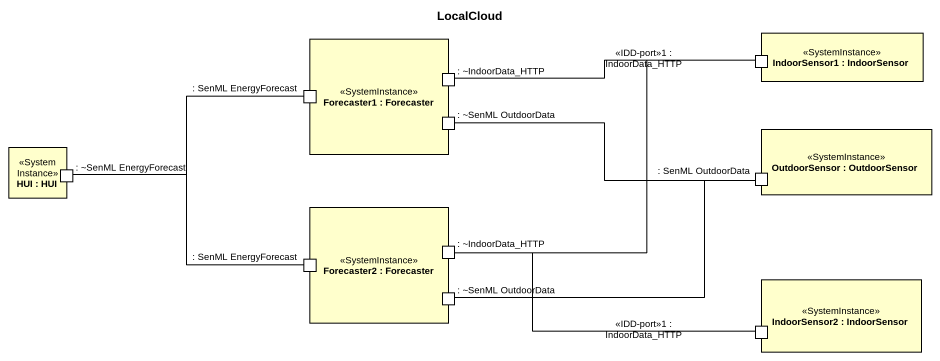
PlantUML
@startuml
title LocalCloud
rectangle "Forecaster1 : Forecaster" as Forecaster1 <<SystemInstance>> {
  port ": SenML EnergyForecast" as SenML_EnergyForecast
  port ": ~IndoorData_HTTP" as IndoorData_HTTP
  port ": ~SenML OutdoorData" as SenML_OutdoorData
}
rectangle "IndoorSensor1 : IndoorSensor" as IndoorSensor1 <<SystemInstance>> {
  port "<<IDD-port>>1 : IndoorData_HTTP" as IDD_port_1_IndoorData_HTTP
}
rectangle "OutdoorSensor : OutdoorSensor" as OutdoorSensor <<SystemInstance>> {
  port ": SenML OutdoorData" as SenML_OutdoorData_2
}
rectangle "HUI : HUI" as HUI <<SystemInstance>> {
  port ": ~SenML EnergyForecast" as SenML_EnergyForecast_2
}
rectangle "Forecaster2 : Forecaster" as Forecaster2 <<SystemInstance>> {
  port ": SenML EnergyForecast" as SenML_EnergyForecast_3
  port ": ~IndoorData_HTTP" as IndoorData_HTTP_2
  port ": ~SenML OutdoorData" as SenML_OutdoorData_3
}
rectangle "IndoorSensor2 : IndoorSensor" as IndoorSensor2 <<SystemInstance>> {
  port "<<IDD-port>>1 : IndoorData_HTTP" as IDD_port_1_IndoorData_HTTP_2
}
IndoorData_HTTP -right- IDD_port_1_IndoorData_HTTP
SenML_OutdoorData -right- SenML_OutdoorData_2
SenML_EnergyForecast_2 -right- SenML_EnergyForecast
SenML_EnergyForecast_2 -right- SenML_EnergyForecast_3
IndoorData_HTTP_2 -up- IDD_port_1_IndoorData_HTTP
IndoorData_HTTP_2 -right- IDD_port_1_IndoorData_HTTP_2
SenML_OutdoorData_3 -right- SenML_OutdoorData_2
@enduml
